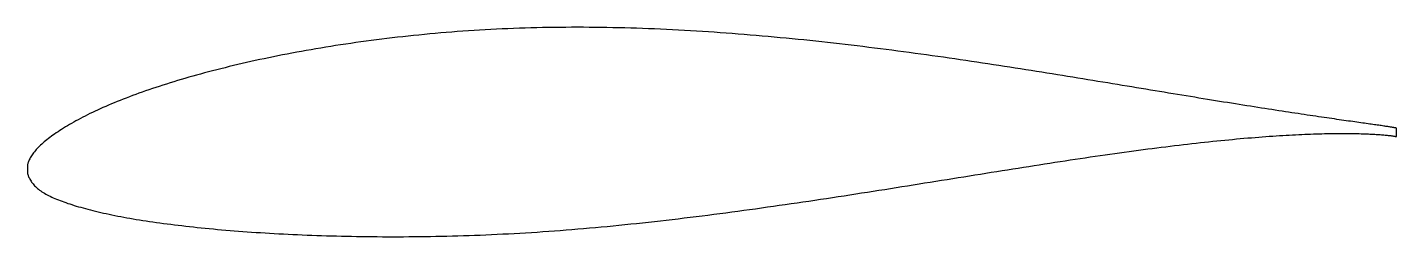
# Model space of a CAD drawing. Header units: metres. Extents: x -18 to 36.5, y -3.1 to 5.2.
import ezdxf

# ---------------------------------------------------------------- set-up
doc = ezdxf.new("R2010")
doc.units = ezdxf.units.M

msp = doc.modelspace()

# ---------------------------------------------------------------- linework, layer by layer
msp.add_lwpolyline([(36.484, 1.226), (36.483, 1.227), (36.48, 1.227), (36.474, 1.229), (36.467, 1.23), (36.458, 1.232), (36.446, 1.235), (36.433, 1.238), (36.417, 1.24), (36.399, 1.244), (36.379, 1.247), (36.358, 1.251), (36.334, 1.255), (36.308, 1.26), (36.279, 1.264), (36.249, 1.269), (36.217, 1.274), (36.183, 1.279), (36.146, 1.285), (36.108, 1.291), (36.068, 1.297), (36.025, 1.303), (35.98, 1.31), (35.934, 1.317), (35.885, 1.324), (35.835, 1.331), (35.782, 1.339), (35.727, 1.347), (35.67, 1.355), (35.611, 1.363), (35.551, 1.372), (35.488, 1.381), (35.423, 1.39), (35.356, 1.399), (35.287, 1.409), (35.216, 1.419), (35.144, 1.43), (35.069, 1.44), (34.992, 1.451), (34.913, 1.462), (34.833, 1.473), (34.75, 1.485), (34.665, 1.497), (34.579, 1.51), (34.49, 1.522), (34.4, 1.535), (34.307, 1.548), (34.213, 1.562), (34.117, 1.575), (34.019, 1.59), (33.919, 1.604), (33.817, 1.619), (33.713, 1.634), (33.607, 1.649), (33.5, 1.665), (33.39, 1.681), (33.279, 1.697), (33.166, 1.714), (33.051, 1.731), (32.934, 1.749), (32.816, 1.766), (32.696, 1.784), (32.573, 1.803), (32.449, 1.822), (32.324, 1.841), (32.196, 1.86), (32.067, 1.88), (31.936, 1.9), (31.803, 1.921), (31.669, 1.942), (31.532, 1.963), (31.394, 1.984), (31.255, 2.006), (31.113, 2.028), (30.971, 2.051), (30.826, 2.074), (30.68, 2.097), (30.532, 2.12), (30.382, 2.144), (30.231, 2.168), (30.078, 2.193), (29.924, 2.218), (29.768, 2.243), (29.61, 2.268), (29.451, 2.294), (29.29, 2.32), (29.128, 2.346), (28.964, 2.373), (28.799, 2.4), (28.632, 2.427), (28.464, 2.455), (28.294, 2.483), (28.123, 2.511), (27.95, 2.539), (27.776, 2.568), (27.6, 2.597), (27.423, 2.626), (27.245, 2.655), (27.065, 2.685), (26.884, 2.715), (26.702, 2.745), (26.518, 2.776), (26.333, 2.807), (26.146, 2.838), (25.959, 2.869), (25.77, 2.9), (25.579, 2.931), (25.388, 2.963), (25.195, 2.995), (25.001, 3.027), (24.806, 3.06), (24.609, 3.092), (24.412, 3.125), (24.213, 3.157), (24.013, 3.19), (23.812, 3.223), (23.61, 3.256), (23.407, 3.289), (23.202, 3.322), (22.997, 3.356), (22.791, 3.389), (22.583, 3.422), (22.375, 3.456), (22.165, 3.489), (21.954, 3.523), (21.743, 3.556), (21.53, 3.59), (21.317, 3.623), (21.103, 3.657), (20.888, 3.69), (20.671, 3.723), (20.454, 3.757), (20.236, 3.79), (20.018, 3.823), (19.798, 3.856), (19.578, 3.889), (19.357, 3.922), (19.135, 3.954), (18.912, 3.987), (18.689, 4.019), (18.465, 4.051), (18.24, 4.084), (18.014, 4.115), (17.788, 4.147), (17.561, 4.178), (17.334, 4.209), (17.106, 4.24), (16.877, 4.271), (16.648, 4.302), (16.418, 4.332), (16.188, 4.362), (15.957, 4.391), (15.725, 4.42), (15.493, 4.449), (15.261, 4.478), (15.028, 4.506), (14.795, 4.534), (14.561, 4.561), (14.327, 4.588), (14.093, 4.615), (13.858, 4.641), (13.623, 4.667), (13.387, 4.692), (13.151, 4.717), (12.915, 4.742), (12.679, 4.766), (12.442, 4.789), (12.205, 4.812), (11.968, 4.835), (11.731, 4.857), (11.493, 4.879), (11.256, 4.9), (11.018, 4.921), (10.78, 4.941), (10.542, 4.96), (10.304, 4.979), (10.065, 4.998), (9.827, 5.016), (9.589, 5.033), (9.35, 5.05), (9.112, 5.066), (8.874, 5.081), (8.636, 5.096), (8.397, 5.11), (8.159, 5.124), (7.921, 5.137), (7.683, 5.149), (7.445, 5.161), (7.208, 5.172), (6.97, 5.182), (6.733, 5.191), (6.496, 5.2), (6.259, 5.208), (6.022, 5.216), (5.786, 5.222), (5.55, 5.228), (5.314, 5.234), (5.078, 5.238), (4.843, 5.242), (4.608, 5.245), (4.374, 5.247), (4.14, 5.248), (3.906, 5.248), (3.673, 5.248), (3.44, 5.247), (3.208, 5.246), (2.976, 5.243), (2.744, 5.239), (2.514, 5.235), (2.283, 5.23), (2.053, 5.224), (1.824, 5.217), (1.595, 5.21), (1.367, 5.202), (1.14, 5.193), (0.913, 5.183), (0.687, 5.172), (0.461, 5.161), (0.236, 5.148), (0.012, 5.136), (-0.211, 5.122), (-0.434, 5.107), (-0.656, 5.092), (-0.877, 5.075), (-1.097, 5.059), (-1.317, 5.041), (-1.536, 5.022), (-1.754, 5.003), (-1.971, 4.983), (-2.187, 4.963), (-2.402, 4.941), (-2.617, 4.92), (-2.83, 4.897), (-3.043, 4.874), (-3.255, 4.85), (-3.465, 4.825), (-3.675, 4.8), (-3.884, 4.774), (-4.091, 4.748), (-4.298, 4.721), (-4.504, 4.693), (-4.708, 4.665), (-4.912, 4.637), (-5.114, 4.608), (-5.316, 4.578), (-5.516, 4.548), (-5.715, 4.517), (-5.913, 4.486), (-6.11, 4.454), (-6.305, 4.422), (-6.5, 4.389), (-6.693, 4.356), (-6.885, 4.322), (-7.076, 4.288), (-7.265, 4.253), (-7.454, 4.218), (-7.641, 4.182), (-7.826, 4.146), (-8.011, 4.109), (-8.194, 4.072), (-8.375, 4.035), (-8.556, 3.997), (-8.735, 3.959), (-8.912, 3.92), (-9.089, 3.881), (-9.263, 3.841), (-9.437, 3.801), (-9.609, 3.761), (-9.779, 3.72), (-9.949, 3.679), (-10.116, 3.638), (-10.282, 3.597), (-10.447, 3.555), (-10.61, 3.512), (-10.772, 3.47), (-10.932, 3.427), (-11.091, 3.384), (-11.248, 3.34), (-11.403, 3.297), (-11.557, 3.253), (-11.709, 3.209), (-11.86, 3.164), (-12.009, 3.12), (-12.157, 3.075), (-12.303, 3.03), (-12.447, 2.984), (-12.59, 2.939), (-12.73, 2.893), (-12.87, 2.847), (-13.007, 2.801), (-13.143, 2.755), (-13.277, 2.708), (-13.41, 2.662), (-13.54, 2.615), (-13.669, 2.568), (-13.797, 2.521), (-13.922, 2.474), (-14.046, 2.427), (-14.168, 2.379), (-14.288, 2.332), (-14.406, 2.284), (-14.523, 2.236), (-14.638, 2.189), (-14.751, 2.141), (-14.862, 2.093), (-14.971, 2.045), (-15.078, 1.996), (-15.184, 1.948), (-15.288, 1.9), (-15.389, 1.851), (-15.489, 1.803), (-15.588, 1.754), (-15.684, 1.705), (-15.778, 1.657), (-15.87, 1.608), (-15.961, 1.56), (-16.05, 1.512), (-16.136, 1.463), (-16.221, 1.415), (-16.304, 1.367), (-16.385, 1.32), (-16.464, 1.272), (-16.54, 1.225), (-16.616, 1.177), (-16.689, 1.131), (-16.76, 1.084), (-16.829, 1.038), (-16.896, 0.991), (-16.961, 0.946), (-17.024, 0.9), (-17.085, 0.855), (-17.145, 0.81), (-17.202, 0.765), (-17.257, 0.72), (-17.31, 0.676), (-17.361, 0.632), (-17.41, 0.588), (-17.457, 0.544), (-17.503, 0.501), (-17.546, 0.457), (-17.587, 0.414), (-17.626, 0.371), (-17.662, 0.328), (-17.697, 0.286), (-17.73, 0.244), (-17.761, 0.202), (-17.79, 0.161), (-17.816, 0.12), (-17.841, 0.08), (-17.864, 0.04), (-17.884, 0.001), (-17.903, -0.037), (-17.919, -0.073), (-17.934, -0.109), (-17.946, -0.142), (-17.957, -0.173), (-17.965, -0.201), (-17.972, -0.225), (-17.976, -0.244), (-17.979, -0.256), (-17.97, -0.604), (-17.968, -0.607), (-17.965, -0.615), (-17.96, -0.628), (-17.952, -0.648), (-17.942, -0.675), (-17.929, -0.706), (-17.915, -0.74), (-17.898, -0.776), (-17.879, -0.813), (-17.858, -0.851), (-17.835, -0.888), (-17.811, -0.926), (-17.783, -0.963), (-17.754, -1), (-17.723, -1.036), (-17.69, -1.073), (-17.655, -1.108), (-17.618, -1.143), (-17.578, -1.178), (-17.537, -1.212), (-17.494, -1.245), (-17.448, -1.278), (-17.401, -1.31), (-17.352, -1.342), (-17.3, -1.374), (-17.247, -1.405), (-17.191, -1.435), (-17.134, -1.465), (-17.074, -1.495), (-17.013, -1.524), (-16.949, -1.553), (-16.884, -1.582), (-16.817, -1.61), (-16.747, -1.638), (-16.676, -1.666), (-16.602, -1.693), (-16.527, -1.72), (-16.45, -1.748), (-16.371, -1.775), (-16.289, -1.801), (-16.206, -1.828), (-16.121, -1.855), (-16.034, -1.882), (-15.945, -1.908), (-15.854, -1.934), (-15.762, -1.96), (-15.667, -1.986), (-15.57, -2.012), (-15.472, -2.038), (-15.372, -2.064), (-15.269, -2.089), (-15.165, -2.114), (-15.059, -2.139), (-14.952, -2.163), (-14.842, -2.187), (-14.73, -2.211), (-14.617, -2.235), (-14.502, -2.258), (-14.385, -2.282), (-14.266, -2.304), (-14.146, -2.327), (-14.024, -2.349), (-13.9, -2.371), (-13.774, -2.392), (-13.646, -2.414), (-13.517, -2.435), (-13.386, -2.456), (-13.253, -2.476), (-13.119, -2.497), (-12.982, -2.517), (-12.845, -2.536), (-12.705, -2.556), (-12.564, -2.575), (-12.421, -2.594), (-12.276, -2.612), (-12.13, -2.631), (-11.982, -2.649), (-11.833, -2.666), (-11.682, -2.684), (-11.529, -2.701), (-11.375, -2.718), (-11.219, -2.734), (-11.062, -2.751), (-10.903, -2.767), (-10.743, -2.782), (-10.581, -2.798), (-10.417, -2.813), (-10.253, -2.827), (-10.086, -2.842), (-9.918, -2.856), (-9.749, -2.87), (-9.578, -2.883), (-9.406, -2.896), (-9.232, -2.909), (-9.057, -2.921), (-8.881, -2.933), (-8.703, -2.945), (-8.524, -2.956), (-8.343, -2.967), (-8.162, -2.978), (-7.978, -2.988), (-7.794, -2.998), (-7.608, -3.007), (-7.421, -3.016), (-7.233, -3.025), (-7.043, -3.033), (-6.852, -3.04), (-6.66, -3.048), (-6.467, -3.055), (-6.273, -3.061), (-6.077, -3.067), (-5.88, -3.073), (-5.682, -3.078), (-5.483, -3.083), (-5.283, -3.087), (-5.082, -3.091), (-4.88, -3.094), (-4.676, -3.097), (-4.472, -3.1), (-4.266, -3.102), (-4.06, -3.104), (-3.852, -3.105), (-3.644, -3.106), (-3.434, -3.106), (-3.224, -3.106), (-3.012, -3.105), (-2.8, -3.104), (-2.587, -3.102), (-2.372, -3.1), (-2.157, -3.097), (-1.941, -3.094), (-1.725, -3.09), (-1.507, -3.086), (-1.289, -3.081), (-1.07, -3.075), (-0.85, -3.069), (-0.629, -3.063), (-0.407, -3.055), (-0.185, -3.047), (0.038, -3.039), (0.261, -3.03), (0.485, -3.02), (0.71, -3.009), (0.936, -2.998), (1.162, -2.987), (1.389, -2.974), (1.616, -2.962), (1.844, -2.948), (2.073, -2.934), (2.302, -2.919), (2.531, -2.903), (2.761, -2.887), (2.992, -2.871), (3.223, -2.853), (3.454, -2.835), (3.686, -2.817), (3.918, -2.798), (4.151, -2.778), (4.384, -2.758), (4.617, -2.737), (4.851, -2.715), (5.085, -2.693), (5.319, -2.671), (5.554, -2.647), (5.789, -2.624), (6.024, -2.599), (6.26, -2.575), (6.495, -2.549), (6.731, -2.524), (6.967, -2.497), (7.203, -2.471), (7.44, -2.444), (7.676, -2.416), (7.913, -2.388), (8.15, -2.359), (8.386, -2.33), (8.623, -2.301), (8.86, -2.271), (9.097, -2.241), (9.334, -2.211), (9.571, -2.18), (9.808, -2.149), (10.045, -2.117), (10.281, -2.085), (10.518, -2.053), (10.755, -2.021), (10.991, -1.988), (11.227, -1.955), (11.464, -1.921), (11.7, -1.888), (11.935, -1.854), (12.171, -1.82), (12.406, -1.786), (12.641, -1.751), (12.876, -1.717), (13.111, -1.682), (13.345, -1.647), (13.579, -1.612), (13.813, -1.576), (14.046, -1.541), (14.279, -1.505), (14.512, -1.47), (14.744, -1.434), (14.976, -1.398), (15.207, -1.362), (15.438, -1.326), (15.668, -1.29), (15.898, -1.253), (16.128, -1.217), (16.357, -1.181), (16.585, -1.144), (16.813, -1.108), (17.04, -1.072), (17.267, -1.035), (17.493, -0.999), (17.718, -0.963), (17.943, -0.926), (18.167, -0.89), (18.39, -0.854), (18.613, -0.818), (18.835, -0.783), (19.056, -0.747), (19.277, -0.711), (19.497, -0.676), (19.716, -0.641), (19.934, -0.606), (20.152, -0.571), (20.368, -0.536), (20.584, -0.502), (20.799, -0.467), (21.013, -0.433), (21.226, -0.399), (21.439, -0.366), (21.65, -0.332), (21.86, -0.299), (22.07, -0.266), (22.278, -0.234), (22.486, -0.202), (22.693, -0.17), (22.898, -0.138), (23.103, -0.107), (23.306, -0.076), (23.508, -0.045), (23.71, -0.015), (23.91, 0.015), (24.109, 0.045), (24.307, 0.074), (24.504, 0.103), (24.7, 0.131), (24.894, 0.159), (25.088, 0.187), (25.28, 0.214), (25.471, 0.241), (25.661, 0.268), (25.849, 0.294), (26.036, 0.319), (26.222, 0.344), (26.407, 0.369), (26.591, 0.393), (26.773, 0.417), (26.954, 0.44), (27.133, 0.463), (27.311, 0.485), (27.488, 0.507), (27.663, 0.528), (27.837, 0.549), (28.01, 0.57), (28.181, 0.59), (28.351, 0.609), (28.519, 0.628), (28.686, 0.647), (28.852, 0.665), (29.016, 0.682), (29.178, 0.699), (29.339, 0.716), (29.498, 0.732), (29.656, 0.748), (29.813, 0.763), (29.967, 0.778), (30.121, 0.792), (30.272, 0.806), (30.422, 0.819), (30.571, 0.832), (30.718, 0.844), (30.863, 0.856), (31.007, 0.867), (31.149, 0.878), (31.289, 0.889), (31.428, 0.899), (31.565, 0.908), (31.7, 0.918), (31.833, 0.926), (31.965, 0.935), (32.095, 0.942), (32.224, 0.95), (32.351, 0.957), (32.476, 0.963), (32.599, 0.969), (32.72, 0.975), (32.84, 0.98), (32.958, 0.985), (33.074, 0.989), (33.188, 0.993), (33.301, 0.997), (33.411, 1), (33.52, 1.003), (33.627, 1.005), (33.732, 1.007), (33.835, 1.009), (33.937, 1.011), (34.036, 1.012), (34.134, 1.013), (34.23, 1.013), (34.324, 1.013), (34.416, 1.013), (34.506, 1.013), (34.594, 1.012), (34.68, 1.011), (34.764, 1.01), (34.847, 1.009), (34.927, 1.007), (35.006, 1.005), (35.082, 1.003), (35.157, 1.001), (35.229, 0.998), (35.3, 0.996), (35.369, 0.993), (35.435, 0.99), (35.5, 0.986), (35.563, 0.983), (35.623, 0.98), (35.682, 0.976), (35.738, 0.973), (35.793, 0.969), (35.846, 0.965), (35.896, 0.961), (35.945, 0.957), (35.991, 0.953), (36.036, 0.949), (36.078, 0.945), (36.119, 0.941), (36.157, 0.937), (36.193, 0.933), (36.228, 0.929), (36.26, 0.925), (36.29, 0.921), (36.318, 0.917), (36.344, 0.913), (36.368, 0.91), (36.39, 0.906), (36.41, 0.903), (36.427, 0.9), (36.443, 0.897), (36.457, 0.895), (36.468, 0.892), (36.477, 0.89), (36.485, 0.888), (36.49, 0.887), (36.493, 0.886), (36.494, 0.886)], close=True)

doc.saveas('drawing.dxf')
